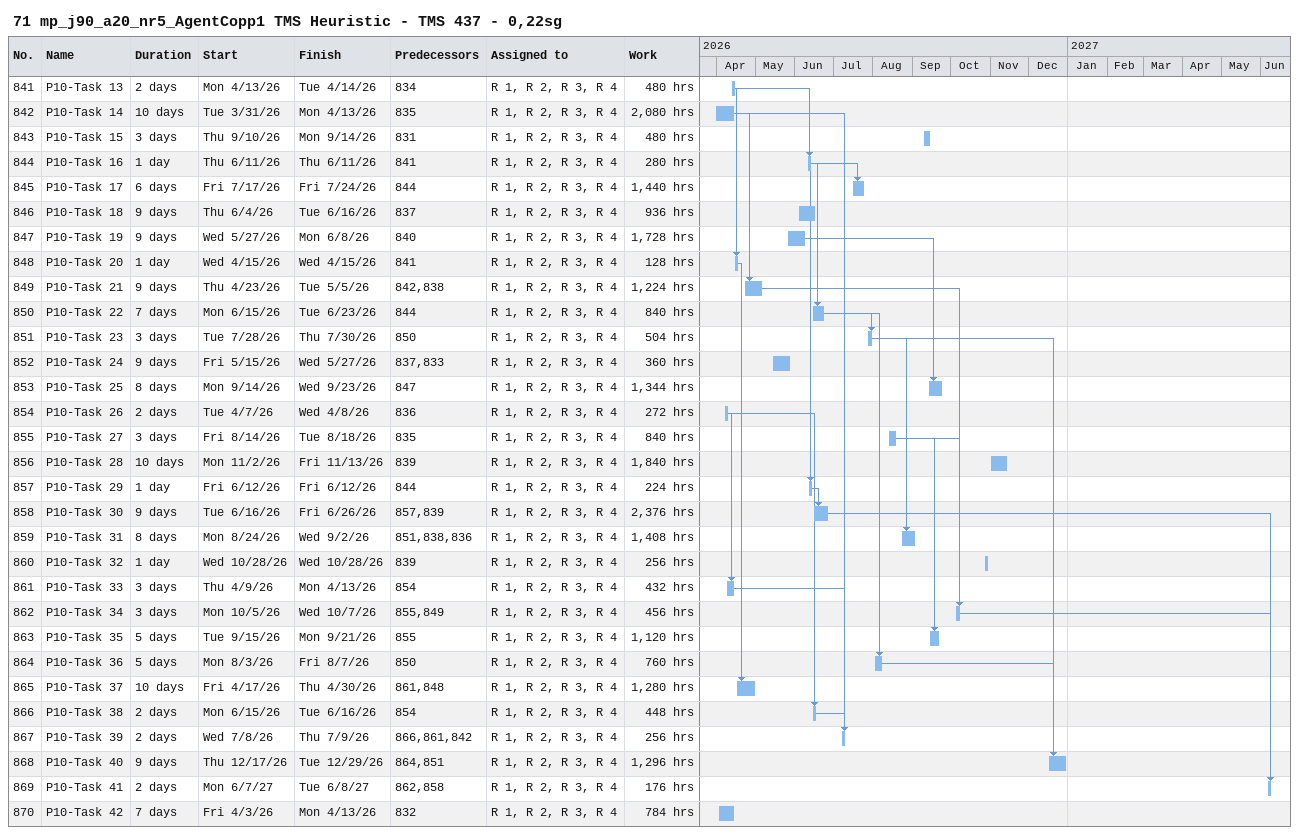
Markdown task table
71 mp_j90_a20_nr5_AgentCopp1 TMS Heuristic - TMS 437 - 0,22sg

| ID | Task | Duration | Start | Finish | Predecessors | Resources | Work (h) |
|---|---|---|---|---|---|---|---|
| 841 | P10-Task 13 | 2d | 2026-04-13 | 2026-04-14 | 834 | R 1, R 2, R 3, R 4 | 480 |
| 842 | P10-Task 14 | 10d | 2026-03-31 | 2026-04-13 | 835 | R 1, R 2, R 3, R 4 | 2080 |
| 843 | P10-Task 15 | 3d | 2026-09-10 | 2026-09-14 | 831 | R 1, R 2, R 3, R 4 | 480 |
| 844 | P10-Task 16 | 1d | 2026-06-11 | 2026-06-11 | 841 | R 1, R 2, R 3, R 4 | 280 |
| 845 | P10-Task 17 | 6d | 2026-07-17 | 2026-07-24 | 844 | R 1, R 2, R 3, R 4 | 1440 |
| 846 | P10-Task 18 | 9d | 2026-06-04 | 2026-06-16 | 837 | R 1, R 2, R 3, R 4 | 936 |
| 847 | P10-Task 19 | 9d | 2026-05-27 | 2026-06-08 | 840 | R 1, R 2, R 3, R 4 | 1728 |
| 848 | P10-Task 20 | 1d | 2026-04-15 | 2026-04-15 | 841 | R 1, R 2, R 3, R 4 | 128 |
| 849 | P10-Task 21 | 9d | 2026-04-23 | 2026-05-05 | 842, 838 | R 1, R 2, R 3, R 4 | 1224 |
| 850 | P10-Task 22 | 7d | 2026-06-15 | 2026-06-23 | 844 | R 1, R 2, R 3, R 4 | 840 |
| 851 | P10-Task 23 | 3d | 2026-07-28 | 2026-07-30 | 850 | R 1, R 2, R 3, R 4 | 504 |
| 852 | P10-Task 24 | 9d | 2026-05-15 | 2026-05-27 | 837, 833 | R 1, R 2, R 3, R 4 | 360 |
| 853 | P10-Task 25 | 8d | 2026-09-14 | 2026-09-23 | 847 | R 1, R 2, R 3, R 4 | 1344 |
| 854 | P10-Task 26 | 2d | 2026-04-07 | 2026-04-08 | 836 | R 1, R 2, R 3, R 4 | 272 |
| 855 | P10-Task 27 | 3d | 2026-08-14 | 2026-08-18 | 835 | R 1, R 2, R 3, R 4 | 840 |
| 856 | P10-Task 28 | 10d | 2026-11-02 | 2026-11-13 | 839 | R 1, R 2, R 3, R 4 | 1840 |
| 857 | P10-Task 29 | 1d | 2026-06-12 | 2026-06-12 | 844 | R 1, R 2, R 3, R 4 | 224 |
| 858 | P10-Task 30 | 9d | 2026-06-16 | 2026-06-26 | 857, 839 | R 1, R 2, R 3, R 4 | 2376 |
| 859 | P10-Task 31 | 8d | 2026-08-24 | 2026-09-02 | 851, 838, 836 | R 1, R 2, R 3, R 4 | 1408 |
| 860 | P10-Task 32 | 1d | 2026-10-28 | 2026-10-28 | 839 | R 1, R 2, R 3, R 4 | 256 |
| 861 | P10-Task 33 | 3d | 2026-04-09 | 2026-04-13 | 854 | R 1, R 2, R 3, R 4 | 432 |
| 862 | P10-Task 34 | 3d | 2026-10-05 | 2026-10-07 | 855, 849 | R 1, R 2, R 3, R 4 | 456 |
| 863 | P10-Task 35 | 5d | 2026-09-15 | 2026-09-21 | 855 | R 1, R 2, R 3, R 4 | 1120 |
| 864 | P10-Task 36 | 5d | 2026-08-03 | 2026-08-07 | 850 | R 1, R 2, R 3, R 4 | 760 |
| 865 | P10-Task 37 | 10d | 2026-04-17 | 2026-04-30 | 861, 848 | R 1, R 2, R 3, R 4 | 1280 |
| 866 | P10-Task 38 | 2d | 2026-06-15 | 2026-06-16 | 854 | R 1, R 2, R 3, R 4 | 448 |
| 867 | P10-Task 39 | 2d | 2026-07-08 | 2026-07-09 | 866, 861, 842 | R 1, R 2, R 3, R 4 | 256 |
| 868 | P10-Task 40 | 9d | 2026-12-17 | 2026-12-29 | 864, 851 | R 1, R 2, R 3, R 4 | 1296 |
| 869 | P10-Task 41 | 2d | 2027-06-07 | 2027-06-08 | 862, 858 | R 1, R 2, R 3, R 4 | 176 |
| 870 | P10-Task 42 | 7d | 2026-04-03 | 2026-04-13 | 832 | R 1, R 2, R 3, R 4 | 784 |
